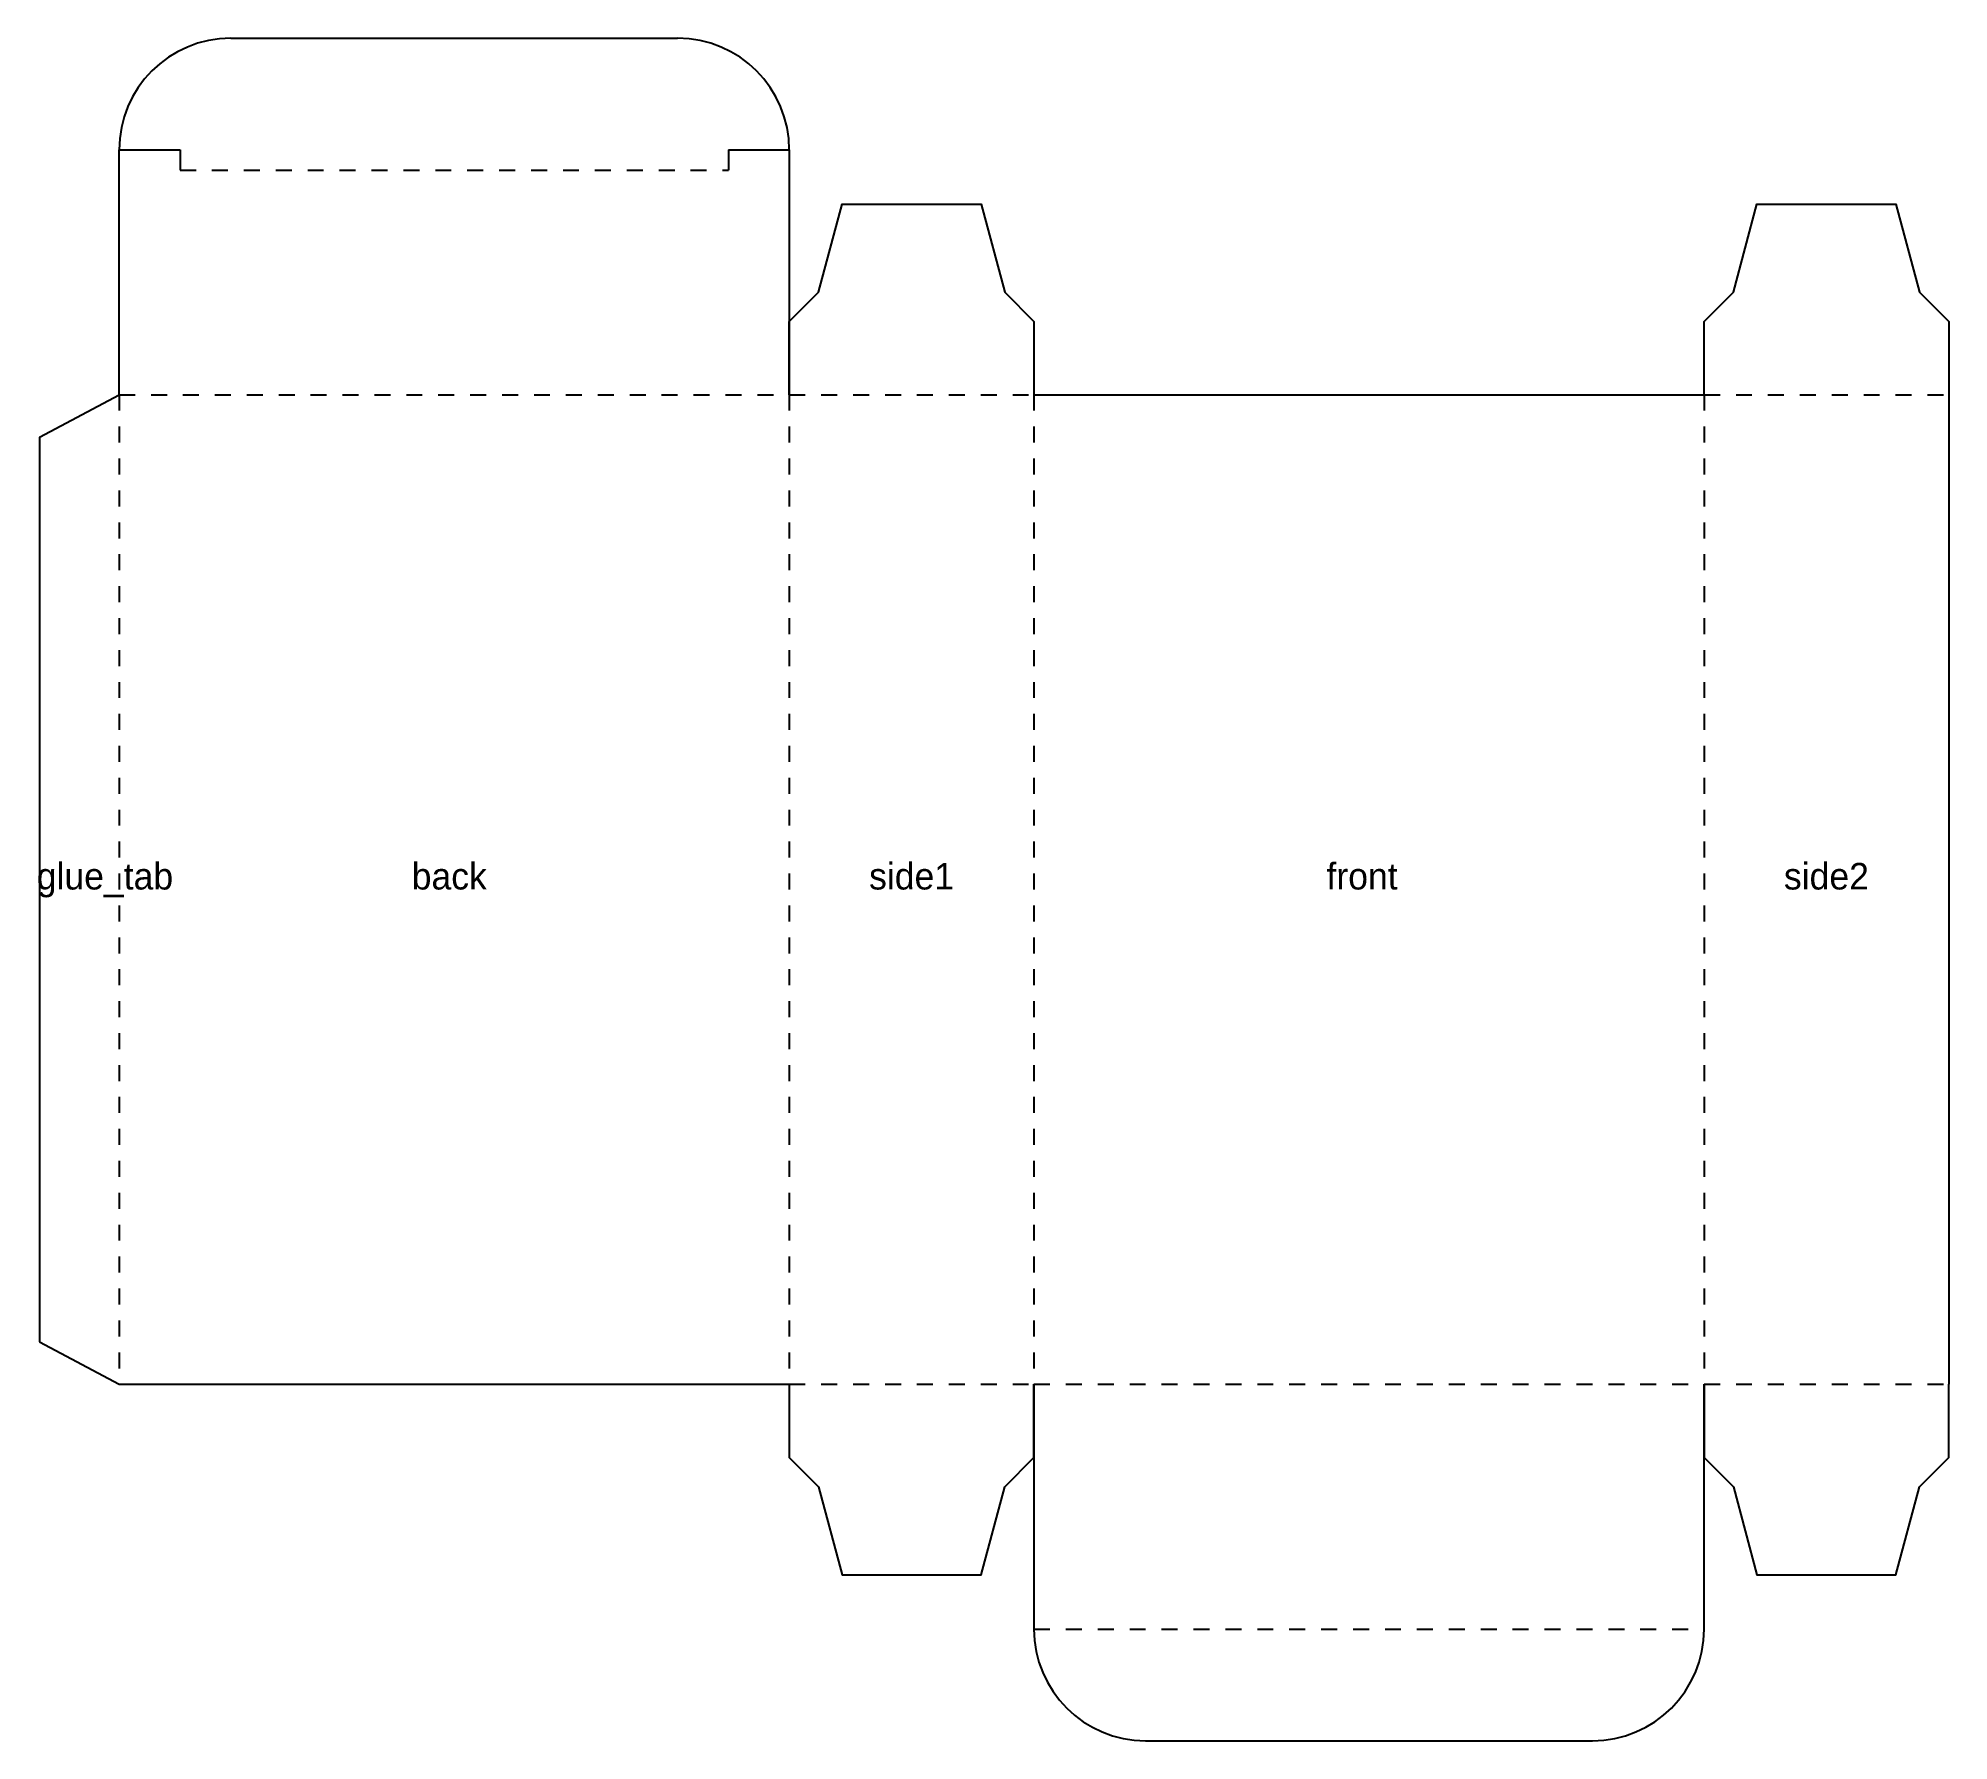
# Model space of a CAD drawing. Header units: millimetres. Extents: x 0 to 359, y -253 to 67.
import ezdxf

# ---------------------------------------------------------------- set-up
doc = ezdxf.new("R2010")
doc.units = ezdxf.units.MM
doc.linetypes.add('DASHED', pattern=[6, 3, -3])
for name, color, linetype in [('CREASE', 5, 'DASHED'), ('CUT', 1, 'CONTINUOUS'), ('TEXT', 7, 'Continuous')]:
    doc.layers.add(name, color=color, linetype=linetype)

msp = doc.modelspace()

# ---------------------------------------------------------------- linework, layer by layer
at = {"layer": 'CREASE', "linetype": 'DASHED'}
for p, q in [((26.45, 42.17), (129.55, 42.17)), ((15, 0), (15, -186)), ((15, 0), (141, 0)), ((141, 0), (141, -186)), ((141, 0), (187, 0)), ((187, 0), (187, -186)), ((313, 0), (313, -186)), ((313, 0), (359, 0)), ((141, -186), (187, -186)), ((187, -186), (313, -186)), ((313, -186), (359, -186)), ((187, -232), (313, -232))]:
    msp.add_line(p, q, dxfattribs=at)
at = {"layer": 'CUT'}
for p, q in [((36, 67), (120, 67)), ((15, 0), (15, 46)), ((15, 46), (26.45, 46)), ((26.45, 46), (26.45, 42.17)), ((26.45, 46), (26.45, 42.17)), ((129.55, 46), (129.55, 42.17)), ((129.55, 46), (141, 46)), ((141, 46), (141, 0)), ((0, -8), (15, 0)), ((187, 0), (313, 0)), ((359, 0), (359, -186)), ((0, -8), (0, -178)), ((0, -178), (15, -186)), ((15, -186), (141, -186)), ((187, -186), (187, -232)), ((313, -232), (313, -186)), ((208, -253), (292, -253))]:
    msp.add_line(p, q, dxfattribs=at)
for points in [[(141, 0), (141, 13.76), (146.5, 19.26), (150.94, 35.78), (177.06, 35.78), (181.5, 19.26), (187, 13.76), (187, 0)], [(313, 0), (313, 13.76), (318.5, 19.26), (322.94, 35.78), (349.06, 35.78), (353.5, 19.26), (359, 13.76), (359, 0)], [(141, -186), (141, -199.76), (146.5, -205.26), (150.94, -221.78), (177.06, -221.78), (181.5, -205.26), (187, -199.76), (187, -186)], [(313, -186), (313, -199.76), (318.5, -205.26), (322.94, -221.78), (349.06, -221.78), (353.5, -205.26), (359, -199.76), (359, -186)]]:
    msp.add_lwpolyline(points, dxfattribs=at)
for centre, start, end in [((36, 46), 90, 180), ((120, 46), 0, 90), ((208, -232), 180, -90), ((292, -232), -90, 0)]:
    msp.add_arc(centre, 21, start, end, dxfattribs=at)

# ---------------------------------------------------------------- texts
at = {"layer": 'TEXT'}
for s, p in [('glue_tab', (-0.5, -93)), ('back', (70, -93)), ('side1', (156, -93)), ('front', (242, -93)), ('side2', (328, -93))]:
    msp.add_text(s, height=5, dxfattribs=at).set_placement(p)

doc.saveas('drawing.dxf')
